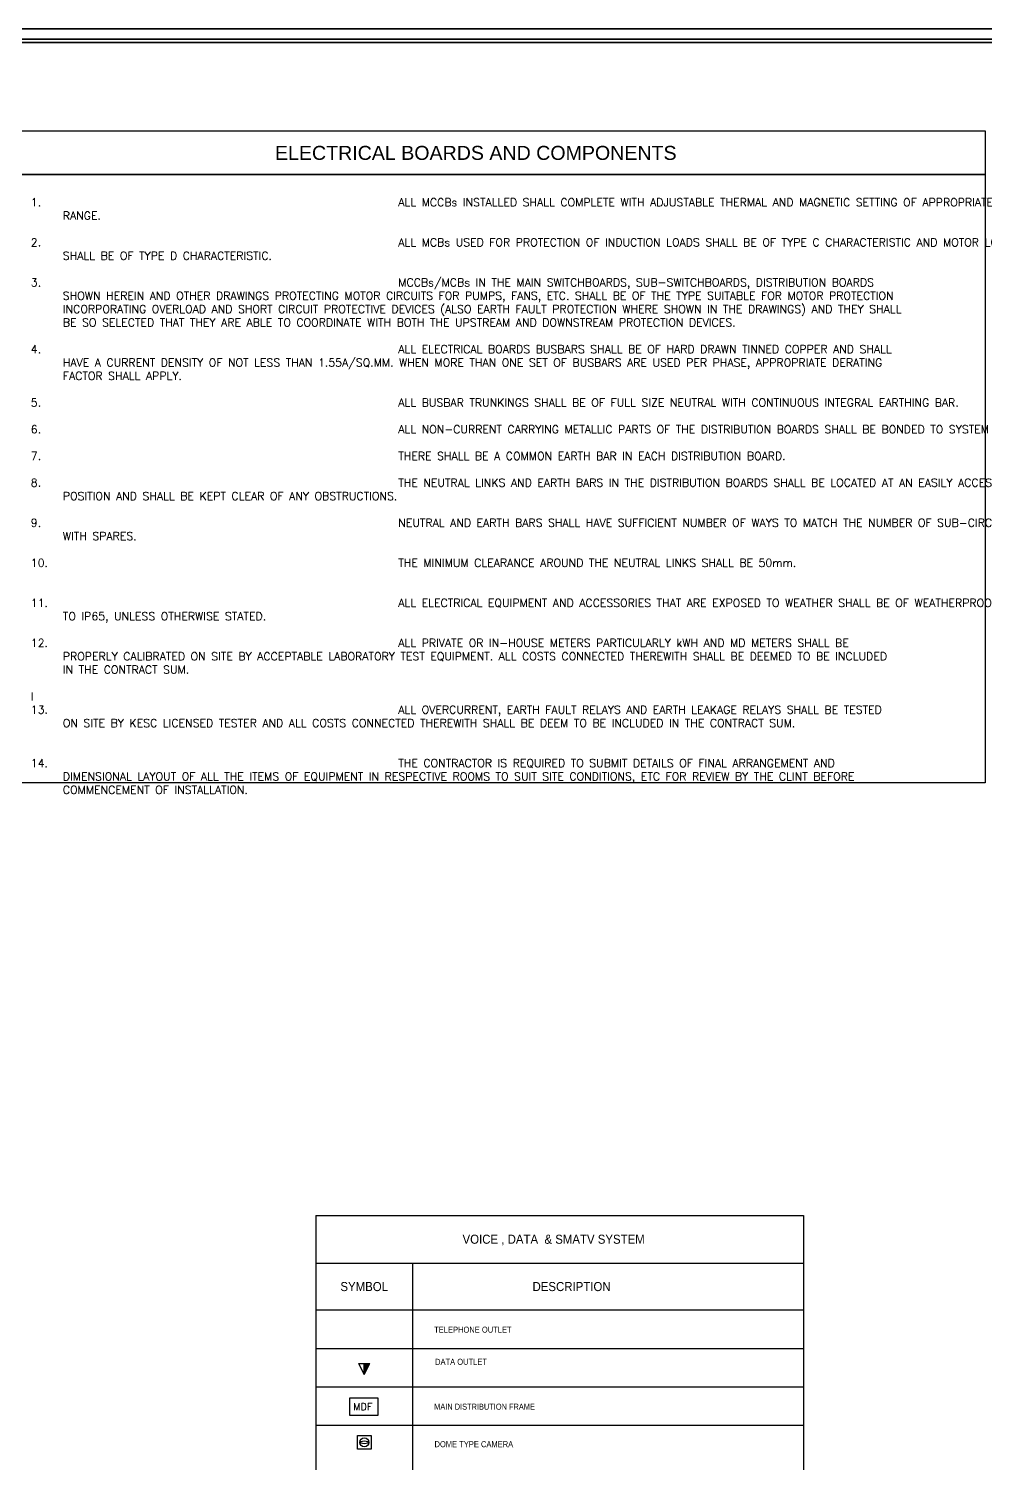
# Model space of a CAD drawing. Header units: millimetres. Extents: x -3207095 to 15275363, y 3702017 to 4798027.
# Drawn here: x 671099 to 673009, y 4470317 to 4473183 of the extents above; entities that cross this region are included whole.
import ezdxf

# ---------------------------------------------------------------- set-up
doc = ezdxf.new("R2010")
doc.units = ezdxf.units.MM
doc.linetypes.add('DUZ', pattern=[500, 500])
doc.layers.get('0').update_dxf_attribs({"color": 1, "linetype": 'DUZ'})
doc.layers.add('DUVAR', color=7, linetype='Continuous', lineweight=35)
for name, color, linetype in [('EP-TEXT', 7, 'Continuous'), ('MH-EL-TEL', 222, 'Continuous'), ('MH-PANEL', 123, 'Continuous'), ('MH-TXT', 2, 'Continuous'), ('MH_Text', 123, 'Continuous'), ('SMC-EL-CCTV', 33, 'Continuous'), ('SMC-EL-T', 222, 'Continuous'), ('SMC-EL-T-TXT', 123, 'Continuous')]:
    doc.layers.add(name, color=color, linetype=linetype)
doc.styles.add('ROMANS', font='romans.shx')
doc.styles.add('SMC-2', font='GOTHIC.TTF', dxfattribs={"width": 0.9})
doc.styles.add('WFP-1', font='simplex.shx')

# ---------------------------------------------------------------- blocks, each defined once
blk = doc.blocks.new('GUEST ROOM$0$LAN1')
blk.add_hatch(color=54).paths.add_polyline_path([(0.117, 0.234), (0, 0.234), (0, 0)])
for p, q in [((-0.117, 0.234), (0, 0)), ((-0.117, 0.234), (0.117, 0.234)), ((0, 0), (0, 0.234)), ((0, 0), (0.117, 0.234))]:
    blk.add_line(p, q)
blk = doc.blocks.new('MDF')
at = {"color": 91}
blk.add_lwpolyline([(-0.338, 0.423), (0.338, 0.423), (0.338, 0), (-0.338, 0)], close=True, dxfattribs=at)
at = {"layer": 'SMC-EL-T-TXT', "style": 'ROMANS'}
blk.add_text('MDF', height=0.1688, dxfattribs=at).set_placement((-0.254, 0.129))
blk = doc.blocks.new('DOME CAMERA')
blk.add_lwpolyline([(-0.213, 0.213), (0.213, 0.213), (0.213, -0.213), (-0.213, -0.213)], close=True)
blk.add_circle((0, 0), 0.14)
blk.add_ellipse((0, 0), major_axis=(0.14, 0), ratio=0.304314)

msp = doc.modelspace()

# ---------------------------------------------------------------- linework, layer by layer
at = {"layer": 'DUVAR'}
for points in [[(666849, 4473182.8), (674049, 4473182.8), (674049, 4468382.8), (666849, 4468382.8)], [(666870, 4473161.8), (674028, 4473161.8), (674028, 4468403.8), (666870, 4468403.8)], [(666876.3, 4473155.5), (674021.7, 4473155.5), (674021.7, 4468410.1), (666876.3, 4468410.1)]]:
    msp.add_lwpolyline(points, close=True, dxfattribs=at)
at = {"layer": 'MH-PANEL'}
for p, q in [((671672.3, 4470812), (671672.3, 4470162.7)), ((671672.3, 4470812), (672645.8, 4470812)), ((672645.8, 4470812), (672645.8, 4470162.7)), ((672645.8, 4470716.6), (671672.3, 4470716.6)), ((671865.6, 4470716.6), (671865.6, 4470162.7)), ((671672.3, 4470623.6), (672645.8, 4470623.6)), ((671672.3, 4470546.8), (672645.8, 4470546.8)), ((671672.3, 4470470), (672645.8, 4470470)), ((671672.3, 4470393.1), (672645.8, 4470393.1))]:
    msp.add_line(p, q, dxfattribs=at)
at = {"layer": 'MH_Text', "color": 34}
for points in [[(673008.7, 4472891.7), (671057.2, 4472891.7), (671057.2, 4472978.5), (673008.7, 4472978.5)], [(671057.2, 4472891.7), (673008.7, 4472891.7), (673008.7, 4471676.2), (671057.2, 4471676.2)]]:
    msp.add_lwpolyline(points, close=True, dxfattribs=at)

# ---------------------------------------------------------------- block references
at = {"layer": 'MH-EL-TEL', "xscale": 96.03359999999975, "yscale": 96.03359999999975, "zscale": 96.03359999999975}
msp.add_blockref('GUEST ROOM$0$LAN1', (671768.6, 4470494.3), dxfattribs=at)
at = {"layer": 'SMC-EL-CCTV', "xscale": 64.125, "yscale": 64.125, "zscale": 64.125}
msp.add_blockref('DOME CAMERA', (671769, 4470359), dxfattribs=at)
at = {"layer": 'SMC-EL-T', "xscale": 83.36249999999973, "yscale": 83.36249999999973, "zscale": 83.36249999999973}
msp.add_blockref('MDF', (671768.2, 4470412.5), dxfattribs=at)

# ---------------------------------------------------------------- texts
at = {"layer": 'EP-TEXT', "color": 123, "insert": (671103.1, 4472844), "char_height": 16, "width": 1884.557, "attachment_point": 1, "style": 'WFP-1'}
msp.add_mtext('\\pxi-4,l4,t45.862;1.^IALL MCCBs INSTALLED SHALL COMPLETE WITH ADJUSTABLE THERMAL AND MAGNETIC SETTING OF APPROPRIATE RANGE.\\P\\P2.^IALL MCBs USED FOR PROTECTION OF INDUCTION LOADS SHALL BE OF TYPE C CHARACTERISTIC AND MOTOR LOAD SHALL BE OF TYPE D CHARACTERISTIC.\\P\\P3.^IMCCBs/MCBs IN THE MAIN SWITCHBOARDS, SUB-SWITCHBOARDS, DISTRIBUTION BOARDS SHOWN HEREIN AND OTHER DRAWINGS PROTECTING MOTOR CIRCUITS FOR PUMPS, FANS, ETC. SHALL BE OF THE TYPE SUITABLE FOR MOTOR PROTECTION INCORPORATING OVERLOAD AND SHORT CIRCUIT PROTECTIVE DEVICES (ALSO EARTH FAULT PROTECTION WHERE SHOWN IN THE DRAWINGS) AND THEY SHALL BE SO SELECTED THAT THEY ARE ABLE TO COORDINATE WITH BOTH THE UPSTREAM AND DOWNSTREAM PROTECTION DEVICES.\\P\\P4.^IALL ELECTRICAL BOARDS BUSBARS SHALL BE OF HARD DRAWN TINNED COPPER AND SHALL HAVE A CURRENT DENSITY OF NOT LESS THAN 1.55A/SQ.MM. WHEN MORE THAN ONE SET OF BUSBARS ARE USED PER PHASE, APPROPRIATE DERATING FACTOR SHALL APPLY. \\P\\P5.^IALL BUSBAR TRUNKINGS SHALL BE OF FULL SIZE NEUTRAL WITH CONTINUOUS INTEGRAL EARTHING BAR.\\P\\P6.^IALL NON-CURRENT CARRYING METALLIC PARTS OF THE DISTRIBUTION BOARDS SHALL BE BONDED TO SYSTEM EARTH.\\P\\P7.^ITHERE SHALL BE A COMMON EARTH BAR IN EACH DISTRIBUTION BOARD.\\P\\P8.^ITHE NEUTRAL LINKS AND EARTH BARS IN THE DISTRIBUTION BOARDS SHALL BE LOCATED AT AN EASILY ACCESSIBLE POSITION AND SHALL BE KEPT CLEAR OF ANY OBSTRUCTIONS.\\P\\P9.^INEUTRAL AND EARTH BARS SHALL HAVE SUFFICIENT NUMBER OF WAYS TO MATCH THE NUMBER OF SUB-CIRCUITS WITH SPARES.\\P\\P10.^ITHE MINIMUM CLEARANCE AROUND THE NEUTRAL LINKS SHALL BE 50mm.\\P\\P\\P11.^IALL ELECTRICAL EQUIPMENT AND ACCESSORIES THAT ARE EXPOSED TO WEATHER SHALL BE OF WEATHERPROOF TYPE TO IP65, UNLESS OTHERWISE STATED.\\P\\P12.^IALL PRIVATE OR IN-HOUSE METERS PARTICULARLY kWH AND MD METERS SHALL BE PROPERLY CALIBRATED ON SITE BY ACCEPTABLE LABORATORY TEST EQUIPMENT. ALL COSTS CONNECTED THEREWITH SHALL BE DEEMED TO BE INCLUDED IN THE CONTRACT SUM.\\P\\PI\\P13.^IALL OVERCURRENT, EARTH FAULT RELAYS AND EARTH LEAKAGE RELAYS SHALL BE TESTED ON SITE BY KESC LICENSED TESTER AND ALL COSTS CONNECTED THEREWITH SHALL BE DEEM TO BE INCLUDED IN THE CONTRACT SUM.\\P\\P\\P14.^ITHE CONTRACTOR IS REQUIRED TO SUBMIT DETAILS OF FINAL ARRANGEMENT AND DIMENSIONAL LAYOUT OF ALL THE ITEMS OF EQUIPMENT IN RESPECTIVE ROOMS TO SUIT SITE CONDITIONS, ETC FOR REVIEW BY THE CLINT BEFORE COMMENCEMENT OF INSTALLATION.', dxfattribs=at)
at = {"layer": 'MH-TXT', "char_height": 12.096, "attachment_point": 4, "style": 'SMC-2'}
for s, insert in [('{\\C123;TELEPHONE OUTLET}', (671908.6, 4470584)), ('{\\C123;DATA OUTLET}', (671910.4, 4470519.8)), ('{\\W0.8;MAIN DISTRIBUTION FRAME}', (671908.6, 4470430.2)), ('DOME TYPE CAMERA', (671909.3, 4470355.3))]:
    msp.add_mtext(s, dxfattribs=dict(at, insert=insert))
at = {"layer": 'MH_Text', "attachment_point": 5, "style": 'SMC-2'}
for s, insert, char_height in [('{\\fArial|b0|i0|c0|p34;\\W1;ELECTRICAL BOARDS AND COMPONENTS}', (671991.6, 4472934.5), 28), ('{\\fArial|b0|i0|c0|p34;VOICE , DATA  & SMATV SYSTEM}', (672147.1, 4470763.1), 18.144), ('{\\fArial|b0|i0|c0|p34;SYMBOL}', (671768.9, 4470670.1), 18.144), ('{\\fArial|b0|i0|c0|p34;DESCRIPTION}', (672182.9, 4470670.1), 18.144)]:
    msp.add_mtext(s, dxfattribs=dict(at, insert=insert, char_height=char_height))

doc.saveas('drawing.dxf')
